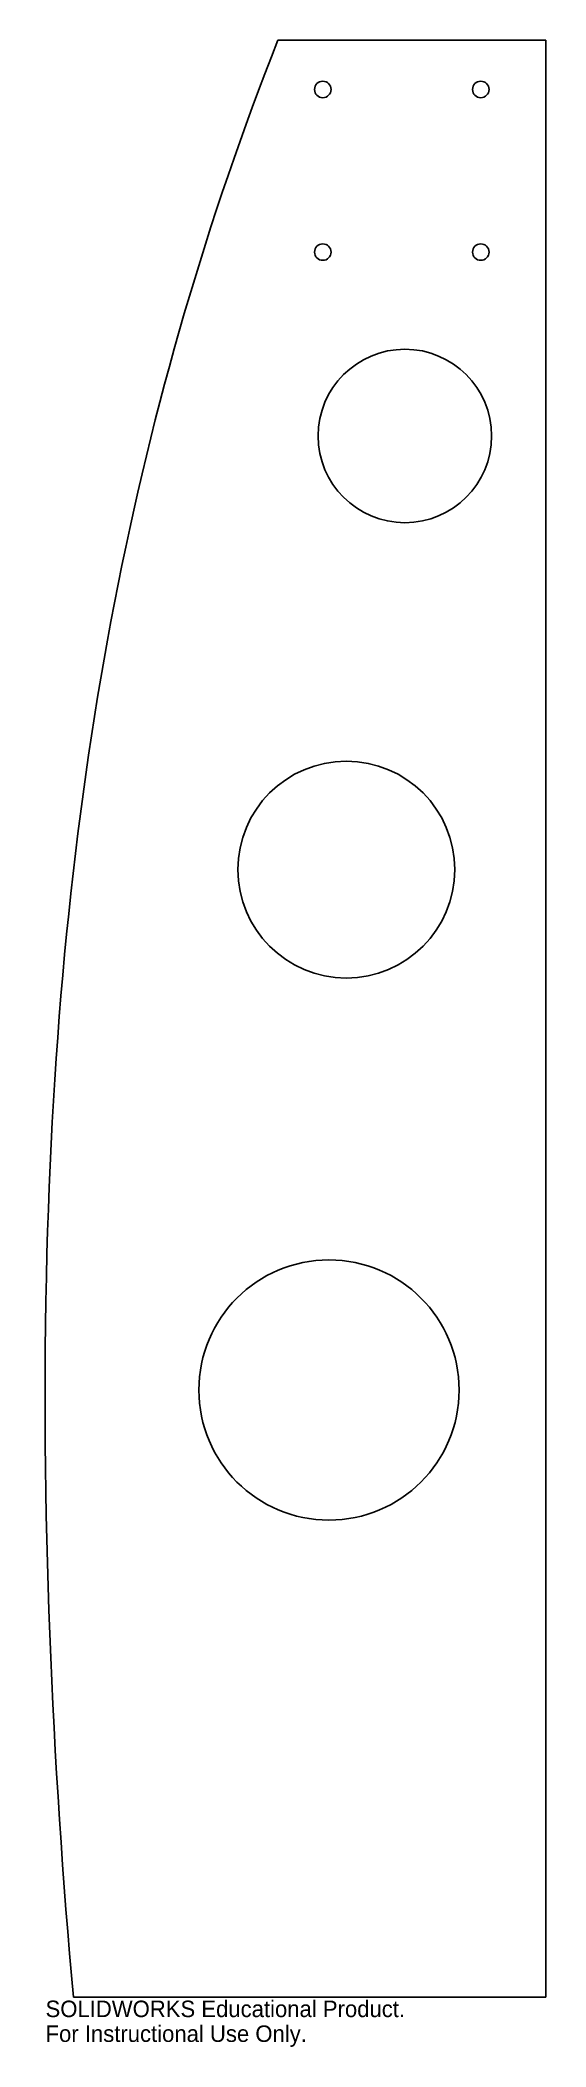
# Model space of a CAD drawing. Header units: inches. Extents: x -18.6 to -12.8, y 105.1 to 128.2.
import ezdxf

# ---------------------------------------------------------------- set-up
doc = ezdxf.new("R2010")
doc.units = ezdxf.units.IN
doc.header["$MEASUREMENT"] = 0
doc.styles.add('SLDTEXTSTYLE0', font='Arail.ttf')

msp = doc.modelspace()

# ---------------------------------------------------------------- linework, layer by layer
at = {"color": 1, "linetype": 'Continuous', "lineweight": 25}
for p, q in [((-12.8, 128.214), (-15.888, 128.214)), ((-12.8, 105.65), (-12.8, 128.214)), ((-18.246, 105.65), (-12.8, 105.65))]:
    msp.add_line(p, q, dxfattribs=at)
for centre, radius in [((-15.371, 127.645), 0.095), ((-13.55, 127.645), 0.095), ((-15.371, 125.77), 0.095), ((-13.55, 125.77), 0.095), ((-14.425, 123.65), 1), ((-15.1, 118.65), 1.25), ((-15.3, 112.65), 1.5)]:
    msp.add_circle(centre, radius, dxfattribs=at)
msp.add_open_spline([(-15.888, 128.214), (-17.511, 124.094), (-18.403, 119.7), (-18.629, 111.307), (-18.487, 108.305), (-18.246, 105.65)], degree=3, knots=[-56.493858, -56.493858, -56.493858, -56.493858, -25.561069, -25.561069, -9.082441, -9.082441, -9.082441, -9.082441], dxfattribs=at)

# ---------------------------------------------------------------- texts
at = {"color": 7, "linetype": 'Continuous', "char_height": 0.1903, "attachment_point": 1, "style": 'SLDTEXTSTYLE0'}
for s, insert in [('SOLIDWORKS Educational Product.', (-18.567, 105.61)), ('For Instructional Use Only.', (-18.567, 105.324))]:
    msp.add_mtext(s, dxfattribs=dict(at, insert=insert))

doc.saveas('drawing.dxf')
